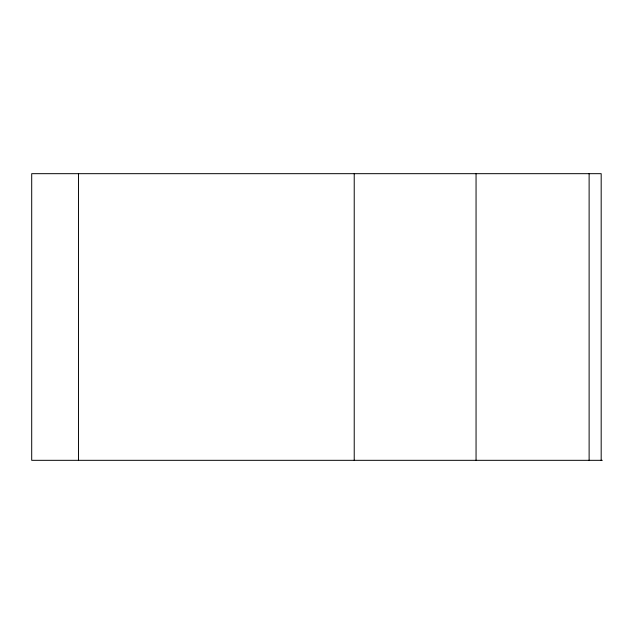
<?xml version="1.0" encoding="UTF-8"?>
<svg xmlns="http://www.w3.org/2000/svg" width="634" height="634" viewBox="0 0 634 634"><rect width="100%" height="100%" fill="white"/><g stroke="black" fill="none" stroke-linecap="round" stroke-linejoin="round"><path stroke-width="0.95" d="M602.3 460.324L31.7 460.324L31.7 173.676L601.183 173.676L601.183 460.324M589.121 173.676L589.121 460.324M476.055 173.676L476.055 460.324M354.224 173.676L354.224 460.324M78.473 173.676L78.473 460.324"/></g></svg>
